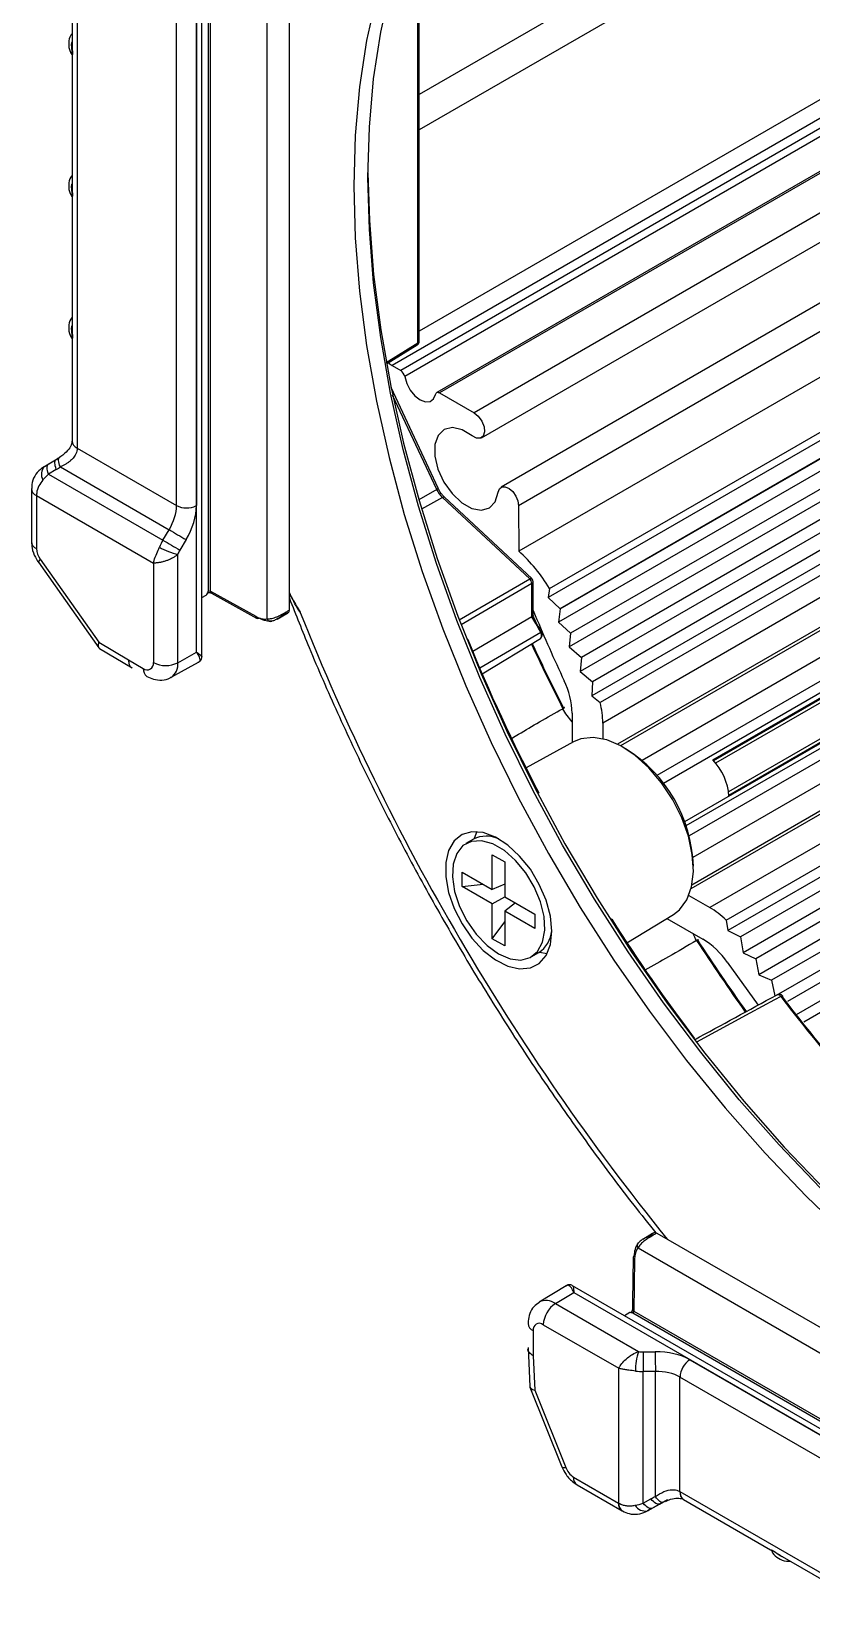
# Model space of a CAD drawing. Extents: x 6 to 134, y 3 to 97.
# Drawn here: x 86.39 to 89.08, y 68.88 to 74.31 of the extents above; entities that cross this region are included whole.
import ezdxf

# ---------------------------------------------------------------- set-up
doc = ezdxf.new("R2010")
doc.units = 0
doc.header["$MEASUREMENT"] = 0
doc.layers.add('OBJECT', color=7, linetype='CONTINUOUS')

msp = doc.modelspace()

# ---------------------------------------------------------------- linework, layer by layer
at = {"layer": 'OBJECT'}
for p, q in [((86.9965, 72.3761), (86.9965, 75.2722)), ((87.0035, 72.3758), (87.0035, 75.2725)), ((87.1997, 72.2795), (87.1997, 75.1501)), ((87.2762, 72.3114), (87.2762, 75.1557)), ((86.9739, 72.1492), (86.9739, 74.9578)), ((86.9556, 72.1646), (86.9556, 74.8926)), ((89.0624, 74.8622), (87.7244, 74.0898)), ((89.1572, 74.7948), (87.7244, 73.9676)), ((87.7244, 73.2382), (87.7244, 74.7429)), ((87.7202, 73.2322), (87.7202, 74.7333)), ((90.552, 74.6584), (87.7847, 73.0608)), ((90.5565, 74.6542), (87.7946, 73.0599)), ((86.5254, 74.6088), (86.5254, 74.259)), ((86.543, 74.5843), (86.543, 72.869)), ((90.1406, 74.5688), (87.6604, 73.137)), ((90.1661, 74.5546), (87.6743, 73.116)), ((89.9314, 74.5476), (87.7244, 73.2735)), ((90.6468, 74.5693), (87.9137, 72.9915)), ((89.988, 74.515), (87.6306, 73.1541)), ((87.9395, 72.9049), (90.7117, 74.5053)), ((86.8862, 72.6709), (86.8862, 74.3861)), ((86.9549, 74.3858), (86.9549, 72.6706)), ((90.8414, 74.3701), (88.0074, 72.734)), ((90.9001, 74.3055), (88.0678, 72.6704)), ((86.5254, 74.2232), (86.5254, 73.7691)), ((90.9911, 74.2008), (88.0681, 72.5134)), ((91.1125, 74.052), (88.1696, 72.3531)), ((88.1745, 72.3846), (91.097, 74.0717)), ((91.1462, 74.0088), (88.211, 72.3143)), ((88.2111, 72.314), (91.1464, 74.0086)), ((91.1692, 73.9789), (88.2052, 72.2678)), ((91.2017, 73.9356), (88.247, 72.2299)), ((91.2247, 73.9045), (88.2422, 72.1828)), ((91.2793, 73.8291), (88.2807, 72.0981)), ((91.2561, 73.8615), (88.2843, 72.146)), ((91.3093, 73.7863), (88.3231, 72.0624)), ((86.5254, 73.7332), (86.5254, 73.2792)), ((91.3327, 73.7525), (88.3206, 72.0137)), ((91.352, 73.7241), (88.3491, 71.9906)), ((91.3889, 73.669), (88.3586, 71.9197)), ((91.4372, 73.5945), (88.4096, 71.8467)), ((91.4425, 73.5863), (88.4199, 71.8414)), ((91.4853, 73.5179), (88.4938, 71.791)), ((91.5221, 73.4575), (88.5452, 71.739)), ((91.5402, 73.4271), (88.5675, 71.7109)), ((88.738, 71.7924), (91.5477, 73.4144)), ((91.5496, 73.4111), (88.7407, 71.7895)), ((91.5552, 73.4017), (88.748, 71.7811)), ((91.6156, 73.296), (88.6405, 71.5785)), ((91.6226, 73.2832), (88.6456, 71.5646)), ((91.6089, 73.3079), (88.7927, 71.6822)), ((91.6143, 73.2983), (88.7938, 71.6701)), ((86.5254, 73.2433), (86.5254, 72.8935)), ((87.6108, 73.1646), (87.7202, 73.2322)), ((87.6116, 73.1601), (87.7173, 73.2255)), ((91.6396, 73.2523), (88.6563, 71.5301)), ((91.6732, 73.1901), (88.6698, 71.4563)), ((87.6306, 73.1541), (87.6604, 73.137)), ((91.7107, 73.1181), (88.6661, 71.3605)), ((87.7896, 72.7306), (87.6274, 73.078)), ((87.7946, 73.0599), (87.9137, 72.9915)), ((91.7151, 73.1095), (88.663, 71.3475)), ((87.7847, 72.7267), (87.6327, 73.0524)), ((91.7547, 73.0305), (88.7275, 71.2829)), ((88.7842, 71.2395), (91.7836, 72.9711)), ((91.7984, 72.9398), (88.7901, 71.2032)), ((91.8156, 72.9028), (88.8335, 71.1813)), ((86.543, 72.869), (86.8862, 72.6709)), ((91.8374, 72.8551), (88.8434, 71.1267)), ((86.43, 72.8057), (86.4829, 72.8378)), ((86.4435, 72.8137), (86.4704, 72.8296)), ((86.4711, 72.7954), (86.4443, 72.7795)), ((86.4704, 72.8296), (86.4803, 72.8356)), ((86.4704, 72.8296), (86.4724, 72.8309)), ((86.4853, 72.8044), (86.8607, 72.5876)), ((91.8535, 72.8189), (88.8867, 71.1061)), ((86.4443, 72.7795), (86.8394, 72.5515)), ((91.8749, 72.7699), (88.8977, 71.0512)), ((91.89, 72.7345), (88.9409, 71.032)), ((86.3852, 72.73), (86.3852, 72.5467)), ((86.4028, 72.7055), (86.8066, 72.4724)), ((86.4028, 72.7055), (86.4028, 72.5222)), ((87.7847, 72.7267), (87.723, 72.6908)), ((87.8048, 72.6986), (87.7327, 72.658)), ((87.7918, 72.726), (87.7896, 72.7306)), ((88.1059, 72.4177), (87.8048, 72.6986)), ((88.1128, 72.4186), (87.8117, 72.6996)), ((91.9109, 72.6844), (88.965, 70.9837)), ((88.0678, 72.6704), (88.0681, 72.5134)), ((91.925, 72.6498), (88.9961, 70.959)), ((86.8394, 72.5515), (86.8607, 72.5876)), ((91.9454, 72.5985), (89.0258, 70.9131)), ((86.9193, 72.5531), (86.8979, 72.517)), ((91.9584, 72.5649), (89.0522, 70.8872)), ((86.4092, 72.4751), (86.6176, 72.18)), ((86.4158, 72.4852), (86.6178, 72.1991)), ((86.8066, 72.4724), (86.8066, 72.1288)), ((86.8907, 72.1284), (86.8907, 72.5027)), ((87.8629, 72.2761), (88.1059, 72.4177)), ((88.1176, 72.2921), (88.1176, 72.4077)), ((86.9739, 72.353), (86.9885, 72.3611)), ((86.9965, 72.3761), (87.0035, 72.3758)), ((87.0035, 72.3758), (87.1599, 72.2886)), ((87.0066, 72.3689), (87.163, 72.2817)), ((87.0068, 72.3688), (87.0066, 72.3689)), ((88.1134, 72.4017), (87.8693, 72.2594)), ((88.1134, 72.2872), (88.1134, 72.4017)), ((88.1745, 72.3846), (88.1696, 72.3531)), ((88.1176, 72.3084), (88.1251, 72.2917)), ((88.1696, 72.3531), (88.211, 72.3143)), ((88.2111, 72.314), (88.2052, 72.2678)), ((87.2336, 72.279), (87.2676, 72.2977)), ((88.1134, 72.2872), (87.9093, 72.1665)), ((88.2052, 72.2678), (88.247, 72.2299)), ((86.6178, 72.1991), (86.72, 72.1383)), ((87.8884, 72.2106), (87.8922, 72.2084)), ((87.8922, 72.2084), (87.8898, 72.2071)), ((88.1446, 72.233), (87.9332, 72.1098)), ((87.9415, 72.0903), (88.1429, 72.2123)), ((88.247, 72.2299), (88.2422, 72.1828)), ((86.6202, 72.1776), (86.7329, 72.1106)), ((86.72, 72.1383), (86.7716, 72.1086)), ((86.8907, 72.1284), (86.9556, 72.1646)), ((88.2422, 72.1828), (88.2843, 72.146)), ((88.2843, 72.146), (88.2807, 72.0981)), ((86.7318, 72.1112), (86.7324, 72.1108)), ((86.8673, 72.0778), (86.9622, 72.1299)), ((88.2807, 72.0981), (88.3231, 72.0624)), ((88.3231, 72.0624), (88.3206, 72.0137)), ((88.3206, 72.0137), (88.3491, 71.9906)), ((88.2526, 71.9536), (88.2528, 71.8525)), ((88.3586, 71.9197), (88.3587, 71.8653)), ((88.2578, 71.8553), (88.0933, 71.765)), ((88.1373, 71.6793), (88.1334, 71.677)), ((87.9114, 71.5187), (87.8854, 71.5037)), ((87.9768, 71.4654), (88.02, 71.4405)), ((87.9768, 71.3453), (87.9768, 71.4654)), ((88.02, 71.4405), (88.02, 71.3204)), ((87.8729, 71.3555), (87.8729, 71.4053)), ((87.8729, 71.4053), (87.9768, 71.3453)), ((87.8729, 71.3555), (87.945, 71.3637)), ((87.9768, 71.2955), (87.8729, 71.3555)), ((88.02, 71.3633), (87.9768, 71.3453)), ((88.6553, 71.3243), (88.7275, 71.2829)), ((87.9768, 71.2955), (88.02, 71.3204)), ((87.9768, 71.1755), (87.9768, 71.2955)), ((88.02, 71.3204), (88.1239, 71.2604)), ((88.0571, 71.299), (88.02, 71.2706)), ((88.02, 71.2706), (88.02, 71.1506)), ((88.1239, 71.2106), (88.02, 71.2706)), ((87.9768, 71.1755), (88.02, 71.2338)), ((88.1239, 71.2604), (88.1239, 71.2106)), ((88.3894, 71.2427), (88.3854, 71.2404)), ((88.4416, 71.1617), (88.6021, 71.2589)), ((88.5796, 71.2453), (88.7044, 71.1737)), ((88.7842, 71.2395), (88.7901, 71.2032)), ((88.02, 71.1506), (87.9768, 71.1755)), ((88.7901, 71.2032), (88.8335, 71.1813)), ((88.8335, 71.1813), (88.8434, 71.1267)), ((88.1114, 71.1123), (88.1374, 71.1273)), ((88.1394, 71.1285), (88.1664, 71.1247)), ((88.8434, 71.1267), (88.8867, 71.1061)), ((88.8867, 71.1061), (88.8977, 71.0512)), ((88.7881, 71.0939), (88.8953, 70.9464)), ((88.8977, 71.0512), (88.9409, 71.032)), ((88.9409, 71.032), (88.9528, 70.9777)), ((88.6741, 70.8321), (88.6715, 70.8305)), ((88.6741, 70.8321), (88.6721, 70.8296)), ((88.5297, 70.1575), (88.4965, 70.1373)), ((88.4966, 70.1371), (88.4994, 70.1388)), ((90.9298, 68.7818), (88.5459, 70.158)), ((88.4636, 70.0748), (88.4613, 69.9218)), ((88.48, 70.1077), (90.8867, 68.7184)), ((88.4679, 70.0687), (88.4653, 69.8896)), ((88.2317, 69.9768), (88.1392, 69.9207)), ((90.6072, 68.619), (88.2543, 69.9773)), ((88.1946, 69.9157), (88.2584, 69.9538)), ((88.1946, 69.9157), (88.4816, 69.75)), ((88.2584, 69.9538), (90.5416, 68.6357)), ((88.4513, 69.8844), (88.4336, 69.8738)), ((88.4653, 69.8896), (88.462, 69.8834)), ((88.462, 69.8834), (90.8908, 68.4813)), ((88.4653, 69.8896), (90.8946, 68.4872)), ((88.1179, 69.8224), (88.1179, 69.7354)), ((88.1529, 69.8427), (88.4133, 69.6923)), ((88.1001, 69.7642), (88.106, 69.6299)), ((88.1003, 69.7598), (88.1003, 69.7548)), ((88.4976, 69.7491), (88.5396, 69.7495)), ((88.1179, 69.7354), (88.1232, 69.6168)), ((88.6591, 69.7216), (90.1395, 68.867)), ((88.4133, 69.2268), (88.4133, 69.6923)), ((88.5402, 69.6816), (88.4982, 69.6811)), ((88.4982, 69.2262), (88.4982, 69.6811)), ((88.5402, 69.2492), (88.5402, 69.6816)), ((90.1054, 68.8074), (88.625, 69.662)), ((88.625, 69.2665), (88.625, 69.662)), ((88.1067, 69.6269), (88.2174, 69.3519)), ((88.1232, 69.6168), (88.2306, 69.3498)), ((88.2575, 69.3168), (88.413, 69.227)), ((88.27, 69.2893), (88.4254, 69.1995)), ((88.625, 69.2665), (90.1054, 68.4119)), ((88.4982, 69.2262), (88.5247, 69.2411)), ((88.5132, 69.2003), (88.5648, 69.2287)), ((88.5539, 69.2233), (88.5274, 69.2084)), ((88.5539, 69.2233), (88.5822, 69.2389)), ((88.5561, 69.2245), (88.5539, 69.2233)), ((88.5671, 69.2303), (88.5663, 69.2298)), ((88.6375, 69.239), (88.9374, 69.0659)), ((88.9695, 69.0473), (89.3616, 68.8209))]:
    msp.add_line(p, q, dxfattribs=at)
at = {"layer": 'OBJECT', "flags": 128}
for points in [[(87.5473, 73.8033), (87.5522, 73.977), (87.5669, 74.1444), (87.5913, 74.3047), (87.6253, 74.4572), (87.6688, 74.6015), (87.7217, 74.7368), (87.7836, 74.8626), (87.8544, 74.9783), (87.9337, 75.0836), (88.0212, 75.178), (88.1166, 75.261), (88.2194, 75.3324), (88.2222, 75.3341)], [(87.5765, 74.4291), (87.5425, 74.2765), (87.5181, 74.1162), (87.5034, 73.9488), (87.4985, 73.7751), (87.5034, 73.5957), (87.5181, 73.4114), (87.5425, 73.2229), (87.5765, 73.031), (87.6201, 72.8365), (87.6729, 72.6403), (87.7348, 72.443), (87.8056, 72.2455), (87.8849, 72.0486), (87.9724, 71.8532), (88.0678, 71.6601), (88.1706, 71.4699), (88.2805, 71.2836), (88.397, 71.1018), (88.5196, 70.9254), (88.6478, 70.755), (88.7811, 70.5913), (88.919, 70.4351), (89.0608, 70.287), (89.2059, 70.1475)], [(87.5473, 73.8199), (87.5522, 73.6552), (87.5671, 73.4686), (87.5918, 73.2778), (87.6263, 73.0836), (87.6703, 72.8868), (87.7238, 72.6881), (87.7865, 72.4884), (87.8581, 72.2886), (87.9384, 72.0893), (88.0269, 71.8915), (88.1235, 71.696), (88.2276, 71.5035), (88.3388, 71.3149), (88.4567, 71.131), (88.5808, 70.9524), (88.7106, 70.7799), (88.8455, 70.6143), (88.985, 70.4562), (89.1285, 70.3062)], [(89.1095, 70.3151), (88.9677, 70.4633), (88.8299, 70.6195), (88.6966, 70.7831), (88.5684, 70.9535), (88.4458, 71.13), (88.3293, 71.3117), (88.2194, 71.4981), (88.1166, 71.6882), (88.0212, 71.8814), (87.9337, 72.0768), (87.8544, 72.2737), (87.7836, 72.4711), (87.7217, 72.6684), (87.6688, 72.8647), (87.6253, 73.0592), (87.5913, 73.2511), (87.5669, 73.4396), (87.5522, 73.6239), (87.5473, 73.8033)], [(87.6743, 73.116), (87.6811, 73.0923), (87.6933, 73.0692), (87.7094, 73.0495), (87.7277, 73.0355), (87.7458, 73.0286), (87.7619, 73.0298), (87.774, 73.0389), (87.7808, 73.0548)], [(87.7808, 73.0548), (87.7815, 73.0571), (87.7826, 73.059), (87.784, 73.0604), (87.7857, 73.0613), (87.7877, 73.0618), (87.7899, 73.0616), (87.7922, 73.061), (87.7946, 73.0599)], [(87.9137, 72.9915), (87.9283, 72.9795), (87.9405, 72.9624), (87.9482, 72.9431), (87.95, 72.9249), (87.9456, 72.9108), (87.9358, 72.9033), (87.9223, 72.9037), (87.9073, 72.9118)], [(87.9073, 72.9118), (87.8724, 72.9327), (87.839, 72.9402), (87.8105, 72.9334), (87.7897, 72.9131), (87.7786, 72.8812), (87.7784, 72.841), (87.7891, 72.7965), (87.8096, 72.752), (87.8379, 72.7121), (87.8711, 72.6806), (87.9061, 72.6607), (87.9392, 72.6545), (87.9671, 72.6625), (87.9872, 72.6839), (87.9974, 72.7166)], [(86.4443, 72.7795), (86.4422, 72.7858), (86.4407, 72.7916), (86.4397, 72.797), (86.4394, 72.8018), (86.4396, 72.8059), (86.4403, 72.8093), (86.4417, 72.8119), (86.4435, 72.8137)], [(86.4711, 72.7954), (86.4691, 72.8017), (86.4676, 72.8075), (86.4666, 72.8129), (86.4662, 72.8177), (86.4664, 72.8218), (86.4672, 72.8252), (86.4685, 72.8278), (86.4704, 72.8296)], [(86.4853, 72.8044), (86.4827, 72.8106), (86.4807, 72.8164), (86.4794, 72.8217), (86.4787, 72.8263), (86.4786, 72.8303), (86.4793, 72.8334), (86.4805, 72.8357), (86.4816, 72.8368)], [(87.9974, 72.7166), (88.0016, 72.7286), (88.0101, 72.7353), (88.0217, 72.7358), (88.0348, 72.7301), (88.0476, 72.7189), (88.0582, 72.7038), (88.0653, 72.6868), (88.0678, 72.6704)], [(87.8117, 72.6996), (87.8112, 72.6999), (87.81, 72.7002), (87.8085, 72.7001), (87.8068, 72.6996), (87.8048, 72.6986)], [(86.4158, 72.4852), (86.4118, 72.4808), (86.4095, 72.4775), (86.409, 72.4754), (86.4092, 72.4751)], [(88.1059, 72.4177), (88.1079, 72.4186), (88.1096, 72.4192), (88.1111, 72.4193), (88.1123, 72.419), (88.1128, 72.4186)], [(88.211, 72.3143), (88.211, 72.3143), (88.211, 72.3142), (88.211, 72.3142), (88.211, 72.3142), (88.211, 72.3141), (88.2111, 72.3141), (88.2111, 72.3141), (88.2111, 72.314)], [(88.1429, 72.2123), (88.1442, 72.2133), (88.1463, 72.2168), (88.1471, 72.2215), (88.1466, 72.2271), (88.1446, 72.233)], [(88.1446, 72.233), (88.1454, 72.2335), (88.1459, 72.2339), (88.1463, 72.2342), (88.1465, 72.2345), (88.1465, 72.2347)], [(88.2527, 71.9238), (88.2307, 71.9518), (88.2206, 71.9696), (88.2206, 71.9696), (88.2206, 71.9696)], [(88.6021, 71.2589), (88.6235, 71.2756), (88.6487, 71.3101), (88.6648, 71.3548), (88.6712, 71.4077), (88.6675, 71.4666), (88.654, 71.5293), (88.6312, 71.5931), (88.6, 71.6553), (88.5617, 71.7134), (88.5179, 71.7651), (88.4704, 71.8081), (88.4211, 71.8408), (88.3721, 71.8617), (88.3255, 71.8701), (88.283, 71.8655), (88.2578, 71.8553)], [(88.1823, 71.2018), (88.1773, 71.2537), (88.1627, 71.3084), (88.1392, 71.3631), (88.1082, 71.4149), (88.0712, 71.4609), (88.0303, 71.4986), (87.9877, 71.5261), (87.9457, 71.5418), (87.9065, 71.5449), (87.8722, 71.5352), (87.8448, 71.5133), (87.8256, 71.4803), (87.8158, 71.438), (87.8158, 71.3887), (87.8256, 71.3351), (87.8448, 71.28), (87.8722, 71.2264), (87.9065, 71.1772), (87.9457, 71.135), (87.9877, 71.1022), (88.0303, 71.0805), (88.0712, 71.071), (88.1082, 71.0743), (88.1392, 71.0902), (88.1627, 71.1179), (88.1773, 71.1557), (88.1823, 71.2018)], [(87.9237, 71.5451), (87.9139, 71.5212), (87.9135, 71.5199)], [(87.9984, 71.1234), (88.0381, 71.1063), (88.0754, 71.1018), (88.1078, 71.1103), (88.1333, 71.1312), (88.1504, 71.1632), (88.1579, 71.2043), (88.1554, 71.2519), (88.143, 71.3031), (88.1215, 71.3545), (88.0923, 71.403), (88.0572, 71.4456), (88.0184, 71.4795), (87.9784, 71.5026), (87.9396, 71.5135), (87.9045, 71.5115), (87.8753, 71.4967), (87.8538, 71.47), (87.8414, 71.4332), (87.8389, 71.3885), (87.8464, 71.3387), (87.8635, 71.287), (87.889, 71.2366), (87.9214, 71.1907), (87.9587, 71.1522), (87.9984, 71.1234)], [(88.9731, 70.9761), (88.9517, 70.9645), (88.8664, 70.918), (88.682, 70.8177)], [(88.9585, 70.9808), (88.9598, 70.9819), (88.9601, 70.9821)], [(88.9601, 70.9821), (88.9614, 70.9826), (88.9632, 70.9827), (88.9652, 70.9823), (88.9672, 70.9814), (88.9693, 70.98), (88.9713, 70.9782), (88.9731, 70.9761)], [(88.9731, 70.9761), (88.975, 70.9771), (88.9766, 70.9778), (88.9779, 70.9782), (88.9788, 70.9782), (88.9791, 70.978)], [(88.9791, 70.978), (88.9792, 70.9779), (88.9792, 70.9772), (88.9787, 70.9763), (88.9778, 70.975)], [(88.4815, 70.1252), (88.4796, 70.1238), (88.4791, 70.1232)], [(88.2174, 69.3519), (88.2176, 69.3514), (88.22, 69.35), (88.2244, 69.3494), (88.2306, 69.3498)], [(88.5274, 69.2084), (88.5249, 69.2077), (88.522, 69.2078), (88.5187, 69.2089), (88.515, 69.2108), (88.511, 69.2135), (88.5069, 69.217), (88.5026, 69.2213), (88.4982, 69.2262)], [(88.5539, 69.2233), (88.5514, 69.2226), (88.5485, 69.2227), (88.5452, 69.2238), (88.5415, 69.2257), (88.5375, 69.2284), (88.5334, 69.2319), (88.529, 69.2362), (88.5247, 69.2411)], [(88.5663, 69.2298), (88.5649, 69.2293), (88.5623, 69.2294), (88.5592, 69.2304), (88.5559, 69.2324), (88.5522, 69.2354), (88.5483, 69.2392), (88.5443, 69.2438), (88.5402, 69.2492)]]:
    msp.add_lwpolyline(points, dxfattribs=at)
at = {"layer": 'OBJECT'}
for centre, radius, start, end in [((87.7094, 73.2382), 0.015, 301.7291, 0), ((87.7128, 73.2314), 0.00741, 307.033, 6.4015), ((87.717, 73.2389), 0.00743, 295.3879, 354.638), ((87.657, 73.198), 0.0513, 221.0935, 239.0243), ((87.6434, 73.1107), 0.0313, 9.887, 57.1655), ((86.5541, 72.8956), 0.0288, 184.1293, 247.1908), ((86.4597, 72.7788), 0.0401, 137.7627, 209.1786), ((86.414, 72.7321), 0.0289, 184.5351, 247.1501), ((87.7809, 72.7363), 0.0104, 291.1366, 326.1042), ((87.8681, 72.7652), 0.0919, 204.7879, 226.4263), ((86.9209, 72.738), 0.0755, 242.6565, 296.7662), ((89.6905, 77.3228), 5.5163, 239.1366, 239.8423), ((86.414, 72.5487), 0.0288, 184.1293, 247.1908), ((86.4698, 72.525), 0.067, 182.4004, 216.3493), ((86.934, 72.7082), 0.21, 239.4666, 258.1102), ((89.6692, 77.2866), 5.5163, 239.1366, 239.8423), ((87.7, 72.101), 0.5528, 30.8642, 48.2437), ((88.0905, 72.4007), 0.0229, 2.2905, 47.7756), ((88.1026, 72.4077), 0.015, 0, 46.9857), ((88.1102, 72.4084), 0.00743, 295.3879, 354.638), ((87.011, 72.3751), 0.00756, 174.4299, 234.3122), ((95.1252, 75.4232), 8.4124, 201.7775, 218.92011), ((87.1672, 72.2877), 0.00734, 173.4427, 235.2994), ((87.1659, 72.2883), 0.00723, 246.3044, 305.6641), ((87.211, 72.2827), 0.0117, 196.0183, 293.5271), ((93.8351, 74.6842), 6.191, 202.73349, 205.01732), ((93.4252, 74.4505), 5.97, 202.05842, 207.6576), ((95.6374, 75.7251), 8.3134, 205.14003, 206.85575), ((95.6635, 75.7401), 8.3402, 205.15474, 206.85559), ((88.1458, 72.2337), 0.00118, 54.9229, 119.6157), ((86.801, 72.1053), 0.0296, 173.7646, 234.9075), ((86.7852, 72.1253), 0.0216, 230.7967, 9.214), ((86.8491, 72.2109), 0.0925, 242.6565, 296.7662), ((86.839, 72.1216), 0.0522, 302.6295, 7.3974), ((87.9789, 71.9461), 0.2738, 1.5817, 25.9986), ((88.0644, 71.9164), 0.2942, 0.6305, 14.5958), ((88.1734, 71.409), 0.498, 1.9993, 57.9953), ((88.6008, 71.6561), 0.1934, 3.2569, 44.8205), ((87.9564, 71.4303), 0.0992, 64.3655, 116.9637), ((88.5795, 71.0307), 0.2924, 45.5891, 59.6132), ((93.4525, 74.4495), 5.9932, 212.3492, 217.1275), ((88.0808, 71.212), 0.1019, 303.7826, 354.8774), ((95.6357, 75.7098), 8.3043, 213.14363, 215.20789), ((95.661, 75.7245), 8.3302, 213.14371, 215.19223), ((88.5626, 70.941), 0.2725, 34.1535, 58.6489), ((88.9672, 70.9689), 0.015, 37.3726, 118.5482), ((93.2381, 74.2146), 5.3552, 217.2101, 227.5861), ((93.2598, 74.2262), 5.3764, 217.2091, 227.6134), ((88.4707, 70.074), 0.00723, 114.3277, 173.6937), ((88.4709, 70.0754), 0.00734, 184.7041, 246.5619), ((88.4895, 70.116), 0.0126, 145.5626, 221.3024), ((88.1627, 69.8725), 0.0537, 53.5908, 116.2432), ((88.2453, 69.8384), 0.0924, 123.2297, 177.3477), ((88.469, 69.8971), 0.00836, 198.4298, 243.8284), ((88.129, 69.849), 0.0288, 184.1057, 247.1932), ((88.1392, 69.8259), 0.0216, 50.7967, 189.214), ((88.6811, 69.6847), 0.2099, 161.8849, 180.5368), ((93.963, 69.7638), 5.4655, 180.1538, 180.8661), ((94.005, 69.7642), 5.4655, 180.1538, 180.8661), ((88.7005, 69.6585), 0.0755, 123.2297, 177.3477), ((88.2942, 69.3742), 0.0681, 200.9047, 237.405), ((88.287, 69.3135), 0.0296, 173.763, 234.9248), ((88.6543, 69.2634), 0.0296, 173.7336, 234.7567), ((88.6545, 69.2632), 0.0296, 173.763, 234.9248), ((88.4424, 69.2238), 0.0296, 173.7657, 234.8958), ((88.4338, 69.2631), 0.0416, 240.0019, 240.5621), ((88.4433, 69.2239), 0.0301, 174.4308, 235.6386), ((88.5044, 69.2399), 0.0405, 210.8807, 282.5458)]:
    msp.add_arc(centre, radius, start, end, dxfattribs=at)
for centre, major_axis, ratio, start_param, end_param in [((86.4428, 72.8142), (0.0593, 0.0351), 0.01075, 4.487955, 4.718525), ((86.4688, 73.0163), (0.1361, 0.2357), 0.577247, 3.939451, 4.012919), ((86.4735, 72.7626), (0.0913, 0.0854), 0.259423, 1.649354, 1.879924), ((86.7993, 72.6231), (0.0623, 0.1026), 0.591392, 4.725216, 5.510614), ((86.8333, 72.6028), (0.0867, 0.1451), 0.587369, 4.721344, 5.506743), ((86.9, 72.5164), (0.0609, 0.1034), 0.583313, 1.575986, 1.802363), ((86.934, 72.4961), (0.0364, 0.0609), 0.587369, 1.579752, 1.806128), ((87.1599, 72.3729), (-0.053, 0.0887), 0.587369, 2.346934, 2.912255), ((86.6603, 72.2235), (0.0415, 0.0449), 0.368876, 2.4418, 3.220009), ((1089.7088, 622.1397), (1075.6789, 591.4588), 0.001755, 3.515358, 3.516078), ((88.541, 70.0265), (-0.0503, 0.0903), 0.587367, 0.229502, 0.794822), ((88.4738, 69.7507), (-0.0071, 0.2419), 0.043806, 0.783976, 0.933367), ((88.4976, 69.7908), (0.071, 0.0011), 0.587275, 4.476977, 4.703354), ((88.5396, 69.6502), (0.169, 0.0026), 0.587275, 0.776363, 1.561761), ((88.4982, 69.7511), (0.12, 0.0011), 0.583219, 4.480742, 4.707118), ((88.5402, 69.6106), (0.12, 0.0026), 0.591298, 0.772492, 1.55789), ((88.1656, 69.6412), (0.0594, 0.0129), 0.384396, 3.076015, 3.836573), ((88.5402, 69.22), (0.12, -0.0027), 0.561983, 0.797817, 0.800595), ((88.4982, 69.2599), (0.1196, 0.0363), 0.259296, 4.393376, 4.633795), ((88.5274, 69.2076), (0.06, 0.0338), 0.010892, 1.564662, 1.805081), ((88.7147, 69.1286), (0.2722, 0), 0.577294, 2.266878, 2.343774)]:
    msp.add_ellipse(centre, major_axis=major_axis, ratio=ratio, start_param=start_param, end_param=end_param, dxfattribs=at)
for points, knots in [([(86.5254, 74.3007), (86.5239, 74.2987), (86.5166, 74.2894), (86.5128, 74.2671), (86.5149, 74.243), (86.5228, 74.2315), (86.5251, 74.2282)], [0, 0, 0, 0, 0.098029, 0.458775, 0.842697, 1, 1, 1, 1]), ([(86.5245, 74.2278), (86.5244, 74.2278), (86.5244, 74.2277), (86.5255, 74.23), (86.526, 74.2333), (86.526, 74.2376), (86.5253, 74.2435), (86.5242, 74.254), (86.5232, 74.2639), (86.525, 74.2708), (86.5254, 74.2721)], [0, 0, 0, 0, 0.187049, 0.3127344, 0.3789675, 0.4448249, 0.543124, 0.642574, 0.9287041, 1, 1, 1, 1]), ([(86.5258, 74.259), (86.5257, 74.2562), (86.5255, 74.251), (86.5263, 74.2432), (86.5268, 74.2367), (86.5268, 74.2317), (86.5265, 74.2275), (86.5256, 74.2242), (86.5257, 74.2235), (86.5258, 74.2232)], [0, 0, 0, 0, 0.164215, 0.301597, 0.445073, 0.544553, 0.642532, 0.818514, 1, 1, 1, 1]), ([(86.5254, 73.8108), (86.5239, 73.8088), (86.5166, 73.7995), (86.5128, 73.7772), (86.5149, 73.7531), (86.5228, 73.7416), (86.5251, 73.7383)], [0, 0, 0, 0, 0.098029, 0.458775, 0.842697, 1, 1, 1, 1]), ([(86.5245, 73.7379), (86.5244, 73.7378), (86.5244, 73.7377), (86.5255, 73.7401), (86.526, 73.7434), (86.526, 73.7477), (86.5253, 73.7536), (86.5242, 73.7641), (86.5232, 73.774), (86.525, 73.7809), (86.5254, 73.7822)], [0, 0, 0, 0, 0.187049, 0.312734, 0.378967, 0.444825, 0.543124, 0.642574, 0.928704, 1, 1, 1, 1]), ([(86.5258, 73.7691), (86.5257, 73.7663), (86.5255, 73.7611), (86.5263, 73.7533), (86.5268, 73.7468), (86.5268, 73.7417), (86.5265, 73.7376), (86.5256, 73.7343), (86.5257, 73.7336), (86.5258, 73.7332)], [0, 0, 0, 0, 0.164215, 0.301597, 0.445073, 0.544553, 0.642532, 0.818514, 1, 1, 1, 1]), ([(86.5254, 73.3209), (86.5239, 73.3189), (86.5166, 73.3096), (86.5128, 73.2873), (86.5149, 73.2632), (86.5228, 73.2517), (86.5251, 73.2483)], [0, 0, 0, 0, 0.098029, 0.458775, 0.842697, 1, 1, 1, 1]), ([(86.5245, 73.248), (86.5244, 73.2479), (86.5244, 73.2478), (86.5255, 73.2502), (86.526, 73.2535), (86.526, 73.2578), (86.5253, 73.2637), (86.5242, 73.2742), (86.5232, 73.284), (86.525, 73.2909), (86.5254, 73.2923)], [0, 0, 0, 0, 0.187049, 0.312734, 0.378967, 0.444825, 0.543124, 0.642574, 0.928704, 1, 1, 1, 1]), ([(86.5258, 73.2792), (86.5257, 73.2764), (86.5255, 73.2712), (86.5263, 73.2634), (86.5268, 73.2568), (86.5268, 73.2518), (86.5265, 73.2477), (86.5256, 73.2444), (86.5257, 73.2437), (86.5258, 73.2433)], [0, 0, 0, 0, 0.1642151, 0.3015973, 0.4450729, 0.5445535, 0.6425315, 0.8185136, 1, 1, 1, 1]), ([(86.5248, 72.8934), (86.5246, 72.889), (86.5241, 72.8801), (86.5105, 72.8599), (86.4943, 72.8451), (86.4828, 72.8377), (86.4807, 72.8364)], [0, 0, 0, 0, 0.290966, 0.584039, 0.925406, 1, 1, 1, 1]), ([(86.543, 72.869), (86.5429, 72.8674), (86.5428, 72.8623), (86.5412, 72.8557), (86.5388, 72.8494), (86.536, 72.8437), (86.5319, 72.8376), (86.5265, 72.8314), (86.5203, 72.8255), (86.5129, 72.8197), (86.5043, 72.8141), (86.4951, 72.8089), (86.4886, 72.8059), (86.4853, 72.8044)], [0, 0, 0, 0, 0.057577, 0.174153, 0.2332349, 0.2891989, 0.3920686, 0.4810257, 0.5657707, 0.6728487, 0.7808907, 0.8900515, 1, 1, 1, 1]), ([(86.4307, 72.8052), (86.4257, 72.8023), (86.4117, 72.7942), (86.3955, 72.773), (86.3852, 72.7491), (86.3863, 72.7344), (86.3866, 72.7299)], [0, 0, 0, 0, 0.18718, 0.524972, 0.854878, 1, 1, 1, 1]), ([(86.4816, 72.8367), (86.4807, 72.8361), (86.4777, 72.8341), (86.4746, 72.8322), (86.4724, 72.8309)], [0, 0, 0, 0, 0.304394, 1, 1, 1, 1]), ([(86.4247, 72.7592), (86.4196, 72.7526), (86.409, 72.7386), (86.4034, 72.7195), (86.4029, 72.7084), (86.4028, 72.7055)], [0, 0, 0, 0, 0.4015784, 0.845352, 1, 1, 1, 1]), ([(87.8117, 72.6996), (87.8088, 72.7025), (87.8015, 72.71), (87.7949, 72.7198), (87.7919, 72.7259), (87.7918, 72.726)], [0, 0, 0, 0, 0.388365, 0.995398, 1, 1, 1, 1]), ([(86.3852, 72.5467), (86.3857, 72.5391), (86.3869, 72.5206), (86.3959, 72.4959), (86.4056, 72.4807), (86.4092, 72.4751)], [0, 0, 0, 0, 0.301449, 0.743463, 1, 1, 1, 1]), ([(86.8066, 72.4724), (86.8066, 72.4725), (86.8067, 72.4726), (86.8067, 72.4728), (86.8068, 72.4732), (86.807, 72.4742), (86.8077, 72.4767), (86.8105, 72.4868), (86.8169, 72.5034), (86.8241, 72.5201), (86.8273, 72.5273)], [0, 0, 0, 0, 0.006411, 0.007946, 0.012356, 0.029422, 0.070262, 0.170738, 0.638609, 1, 1, 1, 1]), ([(86.8907, 72.5027), (86.8894, 72.5016), (86.8868, 72.4994), (86.8826, 72.4962), (86.878, 72.4932), (86.8724, 72.4898), (86.8656, 72.4862), (86.8586, 72.483), (86.8523, 72.4806), (86.8468, 72.4787), (86.8413, 72.4771), (86.8359, 72.4757), (86.8307, 72.4746), (86.8257, 72.4737), (86.8208, 72.473), (86.816, 72.4725), (86.8113, 72.4723), (86.8082, 72.4723), (86.8067, 72.4724), (86.8066, 72.4724)], [0, 0, 0, 0, 0.054302, 0.108996, 0.164907, 0.22123, 0.306724, 0.393641, 0.451625, 0.510024, 0.569711, 0.629833, 0.687814, 0.746183, 0.805761, 0.865751, 0.927576, 0.996404, 1, 1, 1, 1]), ([(86.9885, 72.3611), (86.99, 72.3632), (86.9924, 72.3665), (86.9944, 72.3709), (86.9956, 72.3738), (86.9962, 72.3752), (86.9965, 72.376), (86.9965, 72.3761)], [0, 0, 0, 0, 0.445557, 0.716744, 0.853831, 0.991031, 1, 1, 1, 1]), ([(86.993, 72.369), (86.993, 72.369), (86.9929, 72.3689), (86.9933, 72.3692), (86.9943, 72.3696), (86.9961, 72.3701), (86.998, 72.3704), (86.9992, 72.3703), (86.9996, 72.3703)], [0, 0, 0, 0, 0.006819, 0.223234, 0.435609, 0.654428, 0.893968, 1, 1, 1, 1]), ([(86.9996, 72.3703), (87.0001, 72.3703), (87.0016, 72.3703), (87.0037, 72.37), (87.0057, 72.3694), (87.0063, 72.3691), (87.0066, 72.3689)], [0, 0, 0, 0, 0.17567, 0.48198, 0.741108, 1, 1, 1, 1]), ([(87.3132, 72.3021), (87.3116, 72.3046), (87.2971, 72.3265), (87.286, 72.3501), (87.2762, 72.371)], [0, 0, 0, 0, 0.11358, 1, 1, 1, 1]), ([(87.2762, 72.3645), (87.2798, 72.3587), (87.2923, 72.3384), (87.3043, 72.3174), (87.3131, 72.3024), (87.3132, 72.3021)], [0, 0, 0, 0, 0.282839, 0.985903, 1, 1, 1, 1]), ([(87.1997, 72.2795), (87.2048, 72.2797), (87.2146, 72.28), (87.2312, 72.2859), (87.2448, 72.2924), (87.255, 72.2979), (87.2626, 72.3021), (87.269, 72.3056), (87.2742, 72.3088), (87.2771, 72.3106), (87.2761, 72.3113), (87.276, 72.3113)], [0, 0, 0, 0, 0.182745, 0.355187, 0.487035, 0.581271, 0.661192, 0.741199, 0.840819, 0.987105, 1, 1, 1, 1]), ([(87.2672, 72.2978), (87.2679, 72.298), (87.2696, 72.2987), (87.2683, 72.2992), (87.265, 72.2983), (87.2606, 72.2962), (87.2553, 72.2929), (87.2481, 72.2881), (87.2402, 72.2826), (87.2348, 72.2798), (87.2324, 72.2785)], [0, 0, 0, 0, 0.122312, 0.305995, 0.419912, 0.505324, 0.59069, 0.698324, 0.86285, 1, 1, 1, 1]), ([(87.2673, 72.2975), (87.2676, 72.2977), (87.2687, 72.2981), (87.2711, 72.2998), (87.2739, 72.3029), (87.2759, 72.307), (87.276, 72.31), (87.2761, 72.3113)], [0, 0, 0, 0, 0.094821, 0.301574, 0.527459, 0.787706, 1, 1, 1, 1]), ([(87.2762, 72.3506), (87.2985, 72.294), (87.3506, 72.1616), (87.4414, 71.9547), (87.5469, 71.7302), (87.6595, 71.5081), (87.7788, 71.2889), (87.9044, 71.073), (88.0362, 70.8612), (88.1736, 70.6538), (88.3167, 70.4516), (88.4395, 70.2865), (88.5163, 70.1914), (88.5419, 70.1595)], [0, 0, 0, 0, 0.072783, 0.170367, 0.267943, 0.365512, 0.463077, 0.560641, 0.658206, 0.755774, 0.853348, 0.950929, 1, 1, 1, 1]), ([(87.2156, 72.272), (87.2092, 72.2716), (87.195, 72.2707), (87.1789, 72.2783), (87.1701, 72.2825)], [0, 0, 0, 0, 0.453631, 1, 1, 1, 1]), ([(87.2324, 72.2785), (87.2307, 72.2776), (87.2245, 72.274), (87.2194, 72.2728), (87.2156, 72.272)], [0, 0, 0, 0, 0.272207, 1, 1, 1, 1]), ([(88.1132, 72.2956), (88.1191, 72.2843), (88.1297, 72.2639), (88.1405, 72.2436), (88.1453, 72.2347)], [0, 0, 0, 0, 0.559731, 1, 1, 1, 1]), ([(88.1174, 72.2921), (88.1174, 72.2919), (88.1176, 72.291), (88.1164, 72.2893), (88.1144, 72.2879), (88.1134, 72.2872)], [0, 0, 0, 0, 0.163699, 0.582236, 1, 1, 1, 1]), ([(88.1446, 72.233), (88.1387, 72.2431), (88.1281, 72.261), (88.1179, 72.2792), (88.1134, 72.2872)], [0, 0, 0, 0, 0.560534, 1, 1, 1, 1]), ([(88.1428, 72.2126), (88.1437, 72.2131), (88.1459, 72.2144), (88.1481, 72.2183), (88.1491, 72.2238), (88.1485, 72.2295), (88.1471, 72.2332), (88.1465, 72.2347)], [0, 0, 0, 0, 0.125679, 0.334352, 0.559747, 0.829508, 1, 1, 1, 1]), ([(86.72, 72.1383), (86.7207, 72.1325), (86.7222, 72.1209), (86.7278, 72.1119), (86.7324, 72.111), (86.7325, 72.1109)], [0, 0, 0, 0, 0.494458, 0.988917, 1, 1, 1, 1]), ([(86.9556, 72.1646), (86.9557, 72.1645), (86.9561, 72.1642), (86.9572, 72.1635), (86.9598, 72.1617), (86.9651, 72.1579), (86.9707, 72.1535), (86.9748, 72.15), (86.9735, 72.1493), (86.9732, 72.1492)], [0, 0, 0, 0, 0.005666, 0.037539, 0.097269, 0.254307, 0.583797, 0.925282, 1, 1, 1, 1]), ([(86.9621, 72.1302), (86.9625, 72.1303), (86.9679, 72.1319), (86.9689, 72.1396), (86.9648, 72.1513), (86.9581, 72.1611), (86.9561, 72.1639), (86.9557, 72.1645), (86.9556, 72.1646)], [0, 0, 0, 0, 0.029776, 0.362348, 0.823857, 0.967328, 0.995755, 1, 1, 1, 1]), ([(86.9609, 72.1303), (86.9624, 72.1307), (86.9672, 72.1321), (86.9732, 72.1399), (86.9734, 72.1463), (86.9734, 72.1492)], [0, 0, 0, 0, 0.199489, 0.646529, 1, 1, 1, 1]), ([(86.784, 72.0811), (86.7915, 72.0774), (86.8078, 72.0693), (86.8355, 72.0674), (86.8574, 72.0707), (86.8658, 72.0775), (86.8667, 72.0781)], [0, 0, 0, 0, 0.286613, 0.626601, 0.962367, 1, 1, 1, 1]), ([(88.045, 71.8678), (88.0524, 71.8723), (88.0839, 71.8913), (88.1422, 71.9258), (88.1936, 71.9545), (88.2206, 71.9695)], [0, 0, 0, 0, 0.1283112, 0.5427199, 1, 1, 1, 1]), ([(88.6825, 71.1696), (88.6502, 71.1503), (88.5912, 71.1152), (88.5311, 71.0819), (88.5038, 71.0668)], [0, 0, 0, 0, 0.54731, 1, 1, 1, 1]), ([(88.6825, 71.1696), (88.6825, 71.1696), (88.6777, 71.177), (88.674, 71.1851), (88.6703, 71.1932)], [0, 0, 0, 0, 0.000089, 1, 1, 1, 1]), ([(88.4994, 70.139), (88.4992, 70.1389), (88.4931, 70.1357), (88.4855, 70.1309), (88.4809, 70.1246), (88.4795, 70.1228)], [0, 0, 0, 0, 0.020289, 0.707299, 1, 1, 1, 1]), ([(88.5457, 70.1578), (88.5457, 70.1579), (88.5456, 70.1592), (88.5426, 70.1576), (88.5373, 70.1547), (88.531, 70.1509), (88.5236, 70.1464), (88.5138, 70.1403), (88.5013, 70.1318), (88.4879, 70.1204), (88.4827, 70.112), (88.48, 70.1077)], [0, 0, 0, 0, 0.01286, 0.159151, 0.258774, 0.338784, 0.418708, 0.512947, 0.644801, 0.817248, 1, 1, 1, 1]), ([(88.4994, 70.1388), (88.5005, 70.1395), (88.5044, 70.1419), (88.5117, 70.1453), (88.5194, 70.1491), (88.525, 70.1521), (88.5289, 70.1548), (88.5313, 70.1573), (88.5316, 70.1586), (88.5302, 70.1575), (88.5296, 70.157)], [0, 0, 0, 0, 0.068102, 0.246228, 0.362759, 0.455182, 0.547654, 0.670988, 0.869855, 1, 1, 1, 1]), ([(88.5457, 70.1578), (88.5448, 70.1584), (88.5425, 70.1598), (88.5386, 70.1602), (88.5349, 70.1598), (88.532, 70.1588), (88.5302, 70.1578), (88.5296, 70.1574), (88.5294, 70.1572)], [0, 0, 0, 0, 0.178361, 0.410604, 0.611085, 0.788567, 0.949569, 1, 1, 1, 1]), ([(88.4678, 70.0806), (88.4683, 70.0887), (88.4696, 70.1065), (88.4773, 70.1186), (88.4815, 70.1252)], [0, 0, 0, 0, 0.45363, 1, 1, 1, 1]), ([(88.2539, 69.9768), (88.2531, 69.9775), (88.2497, 69.9806), (88.2395, 69.9811), (88.2338, 69.9777), (88.2314, 69.9762)], [0, 0, 0, 0, 0.157486, 0.64009, 1, 1, 1, 1]), ([(88.2584, 69.9538), (88.2584, 69.9539), (88.2581, 69.9545), (88.2567, 69.9577), (88.2534, 69.9644), (88.2484, 69.9726), (88.2415, 69.9784), (88.2363, 69.9807), (88.2322, 69.9769), (88.2319, 69.9766)], [0, 0, 0, 0, 0.004239, 0.032626, 0.175893, 0.403988, 0.638352, 0.970451, 1, 1, 1, 1]), ([(88.2539, 69.9767), (88.2541, 69.9769), (88.2564, 69.9781), (88.257, 69.969), (88.258, 69.9589), (88.2582, 69.9557), (88.2583, 69.9544), (88.2584, 69.9539), (88.2584, 69.9538)], [0, 0, 0, 0, 0.074863, 0.744888, 0.902423, 0.962343, 0.994316, 1, 1, 1, 1]), ([(88.1397, 69.9197), (88.1328, 69.9152), (88.1182, 69.9056), (88.1053, 69.8816), (88.1006, 69.8612), (88.1004, 69.8495), (88.1003, 69.8469)], [0, 0, 0, 0, 0.277789, 0.595927, 0.911784, 1, 1, 1, 1]), ([(88.462, 69.8834), (88.462, 69.8834), (88.461, 69.8835), (88.4592, 69.8838), (88.4557, 69.8843), (88.453, 69.8844), (88.4513, 69.8844)], [0, 0, 0, 0, 0.014064, 0.26311, 0.511796, 1, 1, 1, 1]), ([(88.4544, 69.8841), (88.4545, 69.8841), (88.4551, 69.8842), (88.4565, 69.8851), (88.4583, 69.8869), (88.4598, 69.8892), (88.4609, 69.8919), (88.461, 69.8936), (88.4611, 69.8945)], [0, 0, 0, 0, 0.021326, 0.214759, 0.407969, 0.601337, 0.795183, 1, 1, 1, 1]), ([(88.1179, 69.7354), (88.1132, 69.7388), (88.1039, 69.7456), (88.0989, 69.7548), (88.1004, 69.7593), (88.1004, 69.7593)], [0, 0, 0, 0, 0.494589, 0.989179, 1, 1, 1, 1]), ([(88.4133, 69.6923), (88.4134, 69.6924), (88.4142, 69.6939), (88.4157, 69.6966), (88.4207, 69.7043), (88.4304, 69.7163), (88.4457, 69.7303), (88.4629, 69.742), (88.4746, 69.7476), (88.4814, 69.7499), (88.4816, 69.75)], [0, 0, 0, 0, 0.0036087, 0.0783924, 0.13817, 0.3744676, 0.6109825, 0.7652664, 0.9930704, 1, 1, 1, 1]), ([(88.4712, 69.6828), (88.4711, 69.6828), (88.4671, 69.6833), (88.4593, 69.6842), (88.4471, 69.6856), (88.4343, 69.6874), (88.4242, 69.6894), (88.418, 69.691), (88.4155, 69.6917), (88.4142, 69.692), (88.4138, 69.6922), (88.4136, 69.6922), (88.4134, 69.6923), (88.4133, 69.6923)], [0, 0, 0, 0, 0.005733, 0.179954, 0.35689, 0.591368, 0.830216, 0.91542, 0.964639, 0.985154, 0.992068, 0.993601, 1, 1, 1, 1]), ([(88.2174, 69.3519), (88.2203, 69.3455), (88.2284, 69.3279), (88.2463, 69.3054), (88.263, 69.294), (88.27, 69.2893)], [0, 0, 0, 0, 0.251861, 0.691384, 1, 1, 1, 1]), ([(88.5402, 69.2492), (88.5499, 69.2555), (88.5685, 69.2677), (88.596, 69.2746), (88.6148, 69.2718), (88.6229, 69.2676), (88.6248, 69.2666)], [0, 0, 0, 0, 0.355545, 0.685158, 0.924561, 1, 1, 1, 1]), ([(88.4133, 69.2268), (88.4157, 69.2256), (88.4216, 69.2225), (88.4323, 69.219), (88.4447, 69.2171), (88.4573, 69.217), (88.4655, 69.2184), (88.4696, 69.2191)], [0, 0, 0, 0, 0.1451798, 0.3671583, 0.5941562, 0.7952852, 1, 1, 1, 1]), ([(88.4267, 69.1999), (88.434, 69.1962), (88.4501, 69.1878), (88.4786, 69.1875), (88.5038, 69.1943), (88.5172, 69.2029), (88.5224, 69.2062)], [0, 0, 0, 0, 0.2383728, 0.5298437, 0.817284, 1, 1, 1, 1]), ([(88.5559, 69.2244), (88.5563, 69.2246), (88.5596, 69.2265), (88.5631, 69.2282), (88.5663, 69.2298)], [0, 0, 0, 0, 0.110763, 1, 1, 1, 1]), ([(88.5749, 69.2326), (88.5807, 69.2353), (88.5954, 69.2421), (88.6172, 69.2446), (88.6312, 69.2428), (88.6359, 69.2395), (88.637, 69.2387)], [0, 0, 0, 0, 0.221333, 0.55921, 0.89079, 1, 1, 1, 1]), ([(88.9376, 69.0663), (88.9378, 69.066), (88.9382, 69.0656), (88.9412, 69.0649), (88.9448, 69.0634), (88.949, 69.061), (88.9542, 69.0575), (88.961, 69.0525), (88.9667, 69.0494), (88.9697, 69.0477)], [0, 0, 0, 0, 0.177074, 0.310179, 0.449334, 0.544424, 0.637993, 0.808158, 1, 1, 1, 1]), ([(88.9806, 69.0409), (88.9788, 69.0414), (88.9715, 69.0435), (88.9627, 69.05), (88.9541, 69.0565), (88.9495, 69.0597), (88.946, 69.0617), (88.9442, 69.0623), (88.9426, 69.0627), (88.9407, 69.0627), (88.941, 69.0627), (88.9411, 69.0627)], [0, 0, 0, 0, 0.088489, 0.372789, 0.496682, 0.561153, 0.625251, 0.711806, 0.722419, 0.820537, 1, 1, 1, 1]), ([(88.9413, 69.0628), (88.9424, 69.0602), (88.9473, 69.0493), (88.9647, 69.0349), (88.9869, 69.0252), (89.001, 69.0263), (89.0053, 69.0266)], [0, 0, 0, 0, 0.106475, 0.45952, 0.833637, 1, 1, 1, 1])]:
    msp.add_open_spline(points, degree=3, knots=knots, dxfattribs=at)
for points in [[(88.2206, 71.9695), (88.2218, 71.9703), (88.2243, 71.9718), (88.2259, 71.973), (88.2256, 71.9734), (88.2238, 71.9728), (88.2229, 71.9725)], [(88.6825, 71.1696), (88.6837, 71.1702), (88.6863, 71.1716), (88.6881, 71.1723), (88.6883, 71.1719), (88.6869, 71.1707), (88.6862, 71.17)]]:
    msp.add_open_spline(points, degree=3, dxfattribs=at)

doc.saveas('drawing.dxf')
